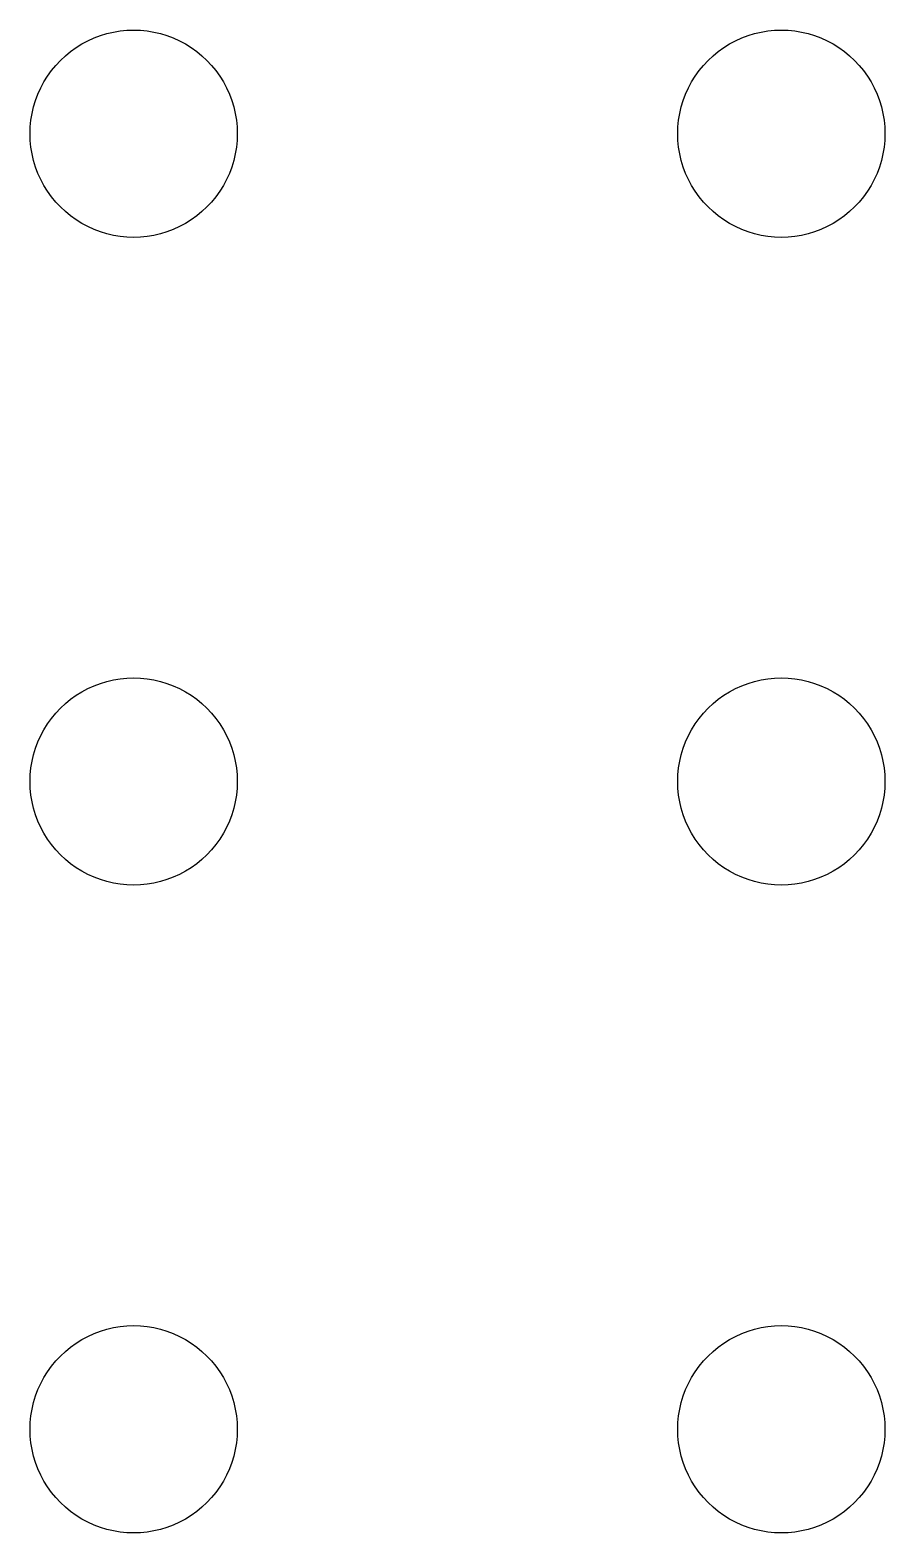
# Model space of a CAD drawing. Header units: metres. Extents: x -80 to 80, y -50 to 50.
# Drawn here: x -1.6 to 11.6, y -1.6 to 21.6 of the extents above; entities that cross this region are included whole.
import ezdxf

# ---------------------------------------------------------------- set-up
doc = ezdxf.new("R2010")
doc.units = ezdxf.units.M

msp = doc.modelspace()

# ---------------------------------------------------------------- linework, layer by layer
for p, q in [((-0.312134, 21.5692), (-0.208832, 21.5863)), ((-0.208832, 21.5863), (-0.104645, 21.5966)), ((-0.104645, 21.5966), (0, 21.6)), ((0, 21.6), (0.104645, 21.5966)), ((0.104645, 21.5966), (0.208832, 21.5863)), ((0.208832, 21.5863), (0.312134, 21.5692)), ((9.68785, 21.5692), (9.79115, 21.5863)), ((9.79115, 21.5863), (9.89534, 21.5966)), ((9.89534, 21.5966), (10, 21.6)), ((10, 21.6), (10.1046, 21.5966)), ((10.1046, 21.5966), (10.2088, 21.5863)), ((10.2088, 21.5863), (10.3121, 21.5692)), ((-0.888901, 21.3303), (-0.799988, 21.3856)), ((-0.799988, 21.3856), (-0.707657, 21.435)), ((-0.707657, 21.435), (-0.612289, 21.4782)), ((-0.612289, 21.4782), (-0.514297, 21.5151)), ((-0.514297, 21.5151), (-0.414108, 21.5455)), ((-0.414108, 21.5455), (-0.312134, 21.5692)), ((0.312134, 21.5692), (0.414108, 21.5455)), ((0.414108, 21.5455), (0.514297, 21.5151)), ((0.514297, 21.5151), (0.612289, 21.4782)), ((0.612289, 21.4782), (0.707657, 21.435)), ((0.707657, 21.435), (0.799988, 21.3856)), ((0.799988, 21.3856), (0.888901, 21.3303)), ((9.11108, 21.3303), (9.2, 21.3856)), ((9.2, 21.3856), (9.29233, 21.435)), ((9.29233, 21.435), (9.3877, 21.4782)), ((9.3877, 21.4782), (9.48569, 21.5151)), ((9.48569, 21.5151), (9.58588, 21.5455)), ((9.58588, 21.5455), (9.68785, 21.5692)), ((10.3121, 21.5692), (10.4141, 21.5455)), ((10.4141, 21.5455), (10.5143, 21.5151)), ((10.5143, 21.5151), (10.6123, 21.4782)), ((10.6123, 21.4782), (10.7077, 21.435)), ((10.7077, 21.435), (10.8, 21.3856)), ((10.8, 21.3856), (10.8889, 21.3303)), ((-1.20294, 21.0549), (-1.13136, 21.1314)), ((-1.13136, 21.1314), (-1.05495, 21.2029)), ((-1.05495, 21.2029), (-0.974014, 21.2694)), ((-0.974014, 21.2694), (-0.888901, 21.3303)), ((0.888901, 21.3303), (0.974014, 21.2694)), ((0.974014, 21.2694), (1.05495, 21.2029)), ((1.05495, 21.2029), (1.13136, 21.1314)), ((1.13136, 21.1314), (1.20294, 21.0549)), ((8.79704, 21.0549), (8.86862, 21.1314)), ((8.86862, 21.1314), (8.94504, 21.2029)), ((8.94504, 21.2029), (9.02597, 21.2694)), ((9.02597, 21.2694), (9.11108, 21.3303)), ((10.8889, 21.3303), (10.974, 21.2694)), ((10.974, 21.2694), (11.0549, 21.2029)), ((11.0549, 21.2029), (11.1314, 21.1314)), ((11.1314, 21.1314), (11.2029, 21.0549)), ((-1.38564, 20.8), (-1.33034, 20.8889)), ((-1.33034, 20.8889), (-1.26936, 20.974)), ((-1.26936, 20.974), (-1.20294, 21.0549)), ((1.20294, 21.0549), (1.26936, 20.974)), ((1.26936, 20.974), (1.33034, 20.8889)), ((1.33034, 20.8889), (1.38564, 20.8)), ((8.61435, 20.8), (8.66965, 20.8889)), ((8.66965, 20.8889), (8.73062, 20.974)), ((8.73062, 20.974), (8.79704, 21.0549)), ((11.2029, 21.0549), (11.2694, 20.974)), ((11.2694, 20.974), (11.3303, 20.8889)), ((11.3303, 20.8889), (11.3856, 20.8)), ((-1.4782, 20.6123), (-1.43498, 20.7077)), ((-1.43498, 20.7077), (-1.38564, 20.8)), ((1.38564, 20.8), (1.43498, 20.7077)), ((1.43498, 20.7077), (1.4782, 20.6123)), ((8.52179, 20.6123), (8.565, 20.7077)), ((8.565, 20.7077), (8.61435, 20.8)), ((11.3856, 20.8), (11.435, 20.7077)), ((11.435, 20.7077), (11.4782, 20.6123)), ((-1.54547, 20.4141), (-1.51508, 20.5143)), ((-1.51508, 20.5143), (-1.4782, 20.6123)), ((1.4782, 20.6123), (1.51508, 20.5143)), ((1.51508, 20.5143), (1.54547, 20.4141)), ((8.45451, 20.4141), (8.48491, 20.5143)), ((8.48491, 20.5143), (8.52179, 20.6123)), ((11.4782, 20.6123), (11.5151, 20.5143)), ((11.5151, 20.5143), (11.5455, 20.4141)), ((-1.59657, 20.1046), (-1.5863, 20.2088)), ((-1.5863, 20.2088), (-1.56924, 20.3121)), ((-1.56924, 20.3121), (-1.54547, 20.4141)), ((1.54547, 20.4141), (1.56924, 20.3121)), ((1.56924, 20.3121), (1.5863, 20.2088)), ((1.5863, 20.2088), (1.59657, 20.1046)), ((8.40341, 20.1046), (8.41368, 20.2088)), ((8.41368, 20.2088), (8.43074, 20.3121)), ((8.43074, 20.3121), (8.45451, 20.4141)), ((11.5455, 20.4141), (11.5692, 20.3121)), ((11.5692, 20.3121), (11.5863, 20.2088)), ((11.5863, 20.2088), (11.5966, 20.1046)), ((-1.59999, 20), (-1.59657, 20.1046)), ((-1.59657, 19.8953), (-1.59999, 20)), ((1.59657, 20.1046), (1.59999, 20)), ((1.59999, 20), (1.59657, 19.8953)), ((8.39999, 20), (8.40341, 20.1046)), ((8.40341, 19.8953), (8.39999, 20)), ((11.5966, 20.1046), (11.6, 20)), ((11.6, 20), (11.5966, 19.8953)), ((-1.5863, 19.7912), (-1.59657, 19.8953)), ((-1.56924, 19.6879), (-1.5863, 19.7912)), ((1.5863, 19.7912), (1.56924, 19.6879)), ((1.59657, 19.8953), (1.5863, 19.7912)), ((8.41368, 19.7912), (8.40341, 19.8953)), ((8.43074, 19.6879), (8.41368, 19.7912)), ((11.5863, 19.7912), (11.5692, 19.6879)), ((11.5966, 19.8953), (11.5863, 19.7912)), ((-1.54547, 19.5859), (-1.56924, 19.6879)), ((-1.51508, 19.4857), (-1.54547, 19.5859)), ((1.54547, 19.5859), (1.51508, 19.4857)), ((1.56924, 19.6879), (1.54547, 19.5859)), ((8.45451, 19.5859), (8.43074, 19.6879)), ((8.48491, 19.4857), (8.45451, 19.5859)), ((11.5455, 19.5859), (11.5151, 19.4857)), ((11.5692, 19.6879), (11.5455, 19.5859)), ((-1.4782, 19.3877), (-1.51508, 19.4857)), ((-1.43498, 19.2923), (-1.4782, 19.3877)), ((-1.38564, 19.2), (-1.43498, 19.2923)), ((1.43498, 19.2923), (1.38564, 19.2)), ((1.4782, 19.3877), (1.43498, 19.2923)), ((1.51508, 19.4857), (1.4782, 19.3877)), ((8.52179, 19.3877), (8.48491, 19.4857)), ((8.565, 19.2923), (8.52179, 19.3877)), ((8.61435, 19.2), (8.565, 19.2923)), ((11.435, 19.2923), (11.3856, 19.2)), ((11.4782, 19.3877), (11.435, 19.2923)), ((11.5151, 19.4857), (11.4782, 19.3877)), ((-1.33034, 19.1111), (-1.38564, 19.2)), ((-1.26936, 19.026), (-1.33034, 19.1111)), ((-1.20294, 18.945), (-1.26936, 19.026)), ((1.26936, 19.026), (1.20294, 18.945)), ((1.33034, 19.1111), (1.26936, 19.026)), ((1.38564, 19.2), (1.33034, 19.1111)), ((8.66965, 19.1111), (8.61435, 19.2)), ((8.73062, 19.026), (8.66965, 19.1111)), ((8.79704, 18.945), (8.73062, 19.026)), ((11.2694, 19.026), (11.2029, 18.945)), ((11.3303, 19.1111), (11.2694, 19.026)), ((11.3856, 19.2), (11.3303, 19.1111)), ((-1.13136, 18.8686), (-1.20294, 18.945)), ((-1.05495, 18.797), (-1.13136, 18.8686)), ((-0.974014, 18.7306), (-1.05495, 18.797)), ((1.05495, 18.797), (0.974014, 18.7306)), ((1.13136, 18.8686), (1.05495, 18.797)), ((1.20294, 18.945), (1.13136, 18.8686)), ((8.86862, 18.8686), (8.79704, 18.945)), ((8.94504, 18.797), (8.86862, 18.8686)), ((9.02597, 18.7306), (8.94504, 18.797)), ((11.0549, 18.797), (10.974, 18.7306)), ((11.1314, 18.8686), (11.0549, 18.797)), ((11.2029, 18.945), (11.1314, 18.8686)), ((-0.888901, 18.6696), (-0.974014, 18.7306)), ((-0.799988, 18.6143), (-0.888901, 18.6696)), ((-0.707657, 18.565), (-0.799988, 18.6143)), ((-0.612289, 18.5218), (-0.707657, 18.565)), ((0.707657, 18.565), (0.612289, 18.5218)), ((0.799988, 18.6143), (0.707657, 18.565)), ((0.888901, 18.6696), (0.799988, 18.6143)), ((0.974014, 18.7306), (0.888901, 18.6696)), ((9.11108, 18.6696), (9.02597, 18.7306)), ((9.2, 18.6143), (9.11108, 18.6696)), ((9.29233, 18.565), (9.2, 18.6143)), ((9.3877, 18.5218), (9.29233, 18.565)), ((10.7077, 18.565), (10.6123, 18.5218)), ((10.8, 18.6143), (10.7077, 18.565)), ((10.8889, 18.6696), (10.8, 18.6143)), ((10.974, 18.7306), (10.8889, 18.6696)), ((-0.514297, 18.4849), (-0.612289, 18.5218)), ((-0.414108, 18.4545), (-0.514297, 18.4849)), ((-0.312134, 18.4307), (-0.414108, 18.4545)), ((-0.208832, 18.4137), (-0.312134, 18.4307)), ((-0.104645, 18.4034), (-0.208832, 18.4137)), ((0, 18.4), (-0.104645, 18.4034)), ((0.104645, 18.4034), (0, 18.4)), ((0.208832, 18.4137), (0.104645, 18.4034)), ((0.312134, 18.4307), (0.208832, 18.4137)), ((0.414108, 18.4545), (0.312134, 18.4307)), ((0.514297, 18.4849), (0.414108, 18.4545)), ((0.612289, 18.5218), (0.514297, 18.4849)), ((9.48569, 18.4849), (9.3877, 18.5218)), ((9.58588, 18.4545), (9.48569, 18.4849)), ((9.68785, 18.4307), (9.58588, 18.4545)), ((9.79115, 18.4137), (9.68785, 18.4307)), ((9.89534, 18.4034), (9.79115, 18.4137)), ((10, 18.4), (9.89534, 18.4034)), ((10.1046, 18.4034), (10, 18.4)), ((10.2088, 18.4137), (10.1046, 18.4034)), ((10.3121, 18.4307), (10.2088, 18.4137)), ((10.4141, 18.4545), (10.3121, 18.4307)), ((10.5143, 18.4849), (10.4141, 18.4545)), ((10.6123, 18.5218), (10.5143, 18.4849)), ((-0.104645, 11.5966), (0, 11.6)), ((0, 11.6), (0.104645, 11.5966)), ((9.89534, 11.5966), (10, 11.6)), ((10, 11.6), (10.1046, 11.5966)), ((-0.888901, 11.3303), (-0.799988, 11.3856)), ((-0.799988, 11.3856), (-0.707657, 11.435)), ((-0.707657, 11.435), (-0.612289, 11.4782)), ((-0.612289, 11.4782), (-0.514297, 11.5151)), ((-0.514297, 11.5151), (-0.414108, 11.5455)), ((-0.414108, 11.5455), (-0.312134, 11.5692)), ((-0.312134, 11.5692), (-0.208832, 11.5863)), ((-0.208832, 11.5863), (-0.104645, 11.5966)), ((0.104645, 11.5966), (0.208832, 11.5863)), ((0.208832, 11.5863), (0.312134, 11.5692)), ((0.312134, 11.5692), (0.414108, 11.5455)), ((0.414108, 11.5455), (0.514297, 11.5151)), ((0.514297, 11.5151), (0.612289, 11.4782)), ((0.612289, 11.4782), (0.707657, 11.435)), ((0.707657, 11.435), (0.799988, 11.3856)), ((0.799988, 11.3856), (0.888901, 11.3303)), ((9.11108, 11.3303), (9.2, 11.3856)), ((9.2, 11.3856), (9.29233, 11.435)), ((9.29233, 11.435), (9.3877, 11.4782)), ((9.3877, 11.4782), (9.48569, 11.5151)), ((9.48569, 11.5151), (9.58588, 11.5455)), ((9.58588, 11.5455), (9.68785, 11.5692)), ((9.68785, 11.5692), (9.79115, 11.5863)), ((9.79115, 11.5863), (9.89534, 11.5966)), ((10.1046, 11.5966), (10.2088, 11.5863)), ((10.2088, 11.5863), (10.3121, 11.5692)), ((10.3121, 11.5692), (10.4141, 11.5455)), ((10.4141, 11.5455), (10.5143, 11.5151)), ((10.5143, 11.5151), (10.6123, 11.4782)), ((10.6123, 11.4782), (10.7077, 11.435)), ((10.7077, 11.435), (10.8, 11.3856)), ((10.8, 11.3856), (10.8889, 11.3303)), ((-1.13136, 11.1314), (-1.05495, 11.2029)), ((-1.05495, 11.2029), (-0.974014, 11.2694)), ((-0.974014, 11.2694), (-0.888901, 11.3303)), ((0.888901, 11.3303), (0.974014, 11.2694)), ((0.974014, 11.2694), (1.05495, 11.2029)), ((1.05495, 11.2029), (1.13136, 11.1314)), ((8.86862, 11.1314), (8.94504, 11.2029)), ((8.94504, 11.2029), (9.02597, 11.2694)), ((9.02597, 11.2694), (9.11108, 11.3303)), ((10.8889, 11.3303), (10.974, 11.2694)), ((10.974, 11.2694), (11.0549, 11.2029)), ((11.0549, 11.2029), (11.1314, 11.1314)), ((-1.33034, 10.8889), (-1.26936, 10.974)), ((-1.26936, 10.974), (-1.20294, 11.0549)), ((-1.20294, 11.0549), (-1.13136, 11.1314)), ((1.13136, 11.1314), (1.20294, 11.0549)), ((1.20294, 11.0549), (1.26936, 10.974)), ((1.26936, 10.974), (1.33034, 10.8889)), ((8.66965, 10.8889), (8.73062, 10.974)), ((8.73062, 10.974), (8.79704, 11.0549)), ((8.79704, 11.0549), (8.86862, 11.1314)), ((11.1314, 11.1314), (11.2029, 11.0549)), ((11.2029, 11.0549), (11.2694, 10.974)), ((11.2694, 10.974), (11.3303, 10.8889)), ((-1.4782, 10.6123), (-1.43498, 10.7077)), ((-1.43498, 10.7077), (-1.38564, 10.8)), ((-1.38564, 10.8), (-1.33034, 10.8889)), ((1.33034, 10.8889), (1.38564, 10.8)), ((1.38564, 10.8), (1.43498, 10.7077)), ((1.43498, 10.7077), (1.4782, 10.6123)), ((8.52179, 10.6123), (8.565, 10.7077)), ((8.565, 10.7077), (8.61435, 10.8)), ((8.61435, 10.8), (8.66965, 10.8889)), ((11.3303, 10.8889), (11.3856, 10.8)), ((11.3856, 10.8), (11.435, 10.7077)), ((11.435, 10.7077), (11.4782, 10.6123)), ((-1.54547, 10.4141), (-1.51508, 10.5143)), ((-1.51508, 10.5143), (-1.4782, 10.6123)), ((1.4782, 10.6123), (1.51508, 10.5143)), ((1.51508, 10.5143), (1.54547, 10.4141)), ((8.45451, 10.4141), (8.48491, 10.5143)), ((8.48491, 10.5143), (8.52179, 10.6123)), ((11.4782, 10.6123), (11.5151, 10.5143)), ((11.5151, 10.5143), (11.5455, 10.4141)), ((-1.59657, 10.1046), (-1.5863, 10.2088)), ((-1.5863, 10.2088), (-1.56924, 10.3121)), ((-1.56924, 10.3121), (-1.54547, 10.4141)), ((1.54547, 10.4141), (1.56924, 10.3121)), ((1.56924, 10.3121), (1.5863, 10.2088)), ((1.5863, 10.2088), (1.59657, 10.1046)), ((8.40341, 10.1046), (8.41368, 10.2088)), ((8.41368, 10.2088), (8.43074, 10.3121)), ((8.43074, 10.3121), (8.45451, 10.4141)), ((11.5455, 10.4141), (11.5692, 10.3121)), ((11.5692, 10.3121), (11.5863, 10.2088)), ((11.5863, 10.2088), (11.5966, 10.1046)), ((-1.59999, 10), (-1.59657, 10.1046)), ((-1.59657, 9.89534), (-1.59999, 10)), ((1.59657, 10.1046), (1.59999, 10)), ((1.59999, 10), (1.59657, 9.89534)), ((8.39999, 10), (8.40341, 10.1046)), ((8.40341, 9.89534), (8.39999, 10)), ((11.5966, 10.1046), (11.6, 10)), ((11.6, 10), (11.5966, 9.89534)), ((-1.5863, 9.79115), (-1.59657, 9.89534)), ((-1.56924, 9.68785), (-1.5863, 9.79115)), ((1.5863, 9.79115), (1.56924, 9.68785)), ((1.59657, 9.89534), (1.5863, 9.79115)), ((8.41368, 9.79115), (8.40341, 9.89534)), ((8.43074, 9.68785), (8.41368, 9.79115)), ((11.5863, 9.79115), (11.5692, 9.68785)), ((11.5966, 9.89534), (11.5863, 9.79115)), ((-1.54547, 9.58588), (-1.56924, 9.68785)), ((-1.51508, 9.48569), (-1.54547, 9.58588)), ((1.54547, 9.58588), (1.51508, 9.48569)), ((1.56924, 9.68785), (1.54547, 9.58588)), ((8.45451, 9.58588), (8.43074, 9.68785)), ((8.48491, 9.48569), (8.45451, 9.58588)), ((11.5455, 9.58588), (11.5151, 9.48569)), ((11.5692, 9.68785), (11.5455, 9.58588)), ((-1.4782, 9.3877), (-1.51508, 9.48569)), ((-1.43498, 9.29233), (-1.4782, 9.3877)), ((-1.38564, 9.2), (-1.43498, 9.29233)), ((1.43498, 9.29233), (1.38564, 9.2)), ((1.4782, 9.3877), (1.43498, 9.29233)), ((1.51508, 9.48569), (1.4782, 9.3877)), ((8.52179, 9.3877), (8.48491, 9.48569)), ((8.565, 9.29233), (8.52179, 9.3877)), ((8.61435, 9.2), (8.565, 9.29233)), ((11.435, 9.29233), (11.3856, 9.2)), ((11.4782, 9.3877), (11.435, 9.29233)), ((11.5151, 9.48569), (11.4782, 9.3877)), ((-1.33034, 9.11108), (-1.38564, 9.2)), ((-1.26936, 9.02597), (-1.33034, 9.11108)), ((1.33034, 9.11108), (1.26936, 9.02597)), ((1.38564, 9.2), (1.33034, 9.11108)), ((8.66965, 9.11108), (8.61435, 9.2)), ((8.73062, 9.02597), (8.66965, 9.11108)), ((11.3303, 9.11108), (11.2694, 9.02597)), ((11.3856, 9.2), (11.3303, 9.11108)), ((-1.20294, 8.94504), (-1.26936, 9.02597)), ((-1.13136, 8.86862), (-1.20294, 8.94504)), ((-1.05495, 8.79704), (-1.13136, 8.86862)), ((1.13136, 8.86862), (1.05495, 8.79704)), ((1.20294, 8.94504), (1.13136, 8.86862)), ((1.26936, 9.02597), (1.20294, 8.94504)), ((8.79704, 8.94504), (8.73062, 9.02597)), ((8.86862, 8.86862), (8.79704, 8.94504)), ((8.94504, 8.79704), (8.86862, 8.86862)), ((11.1314, 8.86862), (11.0549, 8.79704)), ((11.2029, 8.94504), (11.1314, 8.86862)), ((11.2694, 9.02597), (11.2029, 8.94504)), ((-0.974014, 8.73062), (-1.05495, 8.79704)), ((-0.888901, 8.66965), (-0.974014, 8.73062)), ((-0.799988, 8.61435), (-0.888901, 8.66965)), ((-0.707657, 8.565), (-0.799988, 8.61435)), ((0.799988, 8.61435), (0.707657, 8.565)), ((0.888901, 8.66965), (0.799988, 8.61435)), ((0.974014, 8.73062), (0.888901, 8.66965)), ((1.05495, 8.79704), (0.974014, 8.73062)), ((9.02597, 8.73062), (8.94504, 8.79704)), ((9.11108, 8.66965), (9.02597, 8.73062)), ((9.2, 8.61435), (9.11108, 8.66965)), ((9.29233, 8.565), (9.2, 8.61435)), ((10.8, 8.61435), (10.7077, 8.565)), ((10.8889, 8.66965), (10.8, 8.61435)), ((10.974, 8.73062), (10.8889, 8.66965)), ((11.0549, 8.79704), (10.974, 8.73062)), ((-0.612289, 8.52179), (-0.707657, 8.565)), ((-0.514297, 8.48491), (-0.612289, 8.52179)), ((-0.414108, 8.45451), (-0.514297, 8.48491)), ((-0.312134, 8.43074), (-0.414108, 8.45451)), ((-0.208832, 8.41368), (-0.312134, 8.43074)), ((-0.104645, 8.40341), (-0.208832, 8.41368)), ((0, 8.39999), (-0.104645, 8.40341)), ((0.104645, 8.40341), (0, 8.39999)), ((0.208832, 8.41368), (0.104645, 8.40341)), ((0.312134, 8.43074), (0.208832, 8.41368)), ((0.414108, 8.45451), (0.312134, 8.43074)), ((0.514297, 8.48491), (0.414108, 8.45451)), ((0.612289, 8.52179), (0.514297, 8.48491)), ((0.707657, 8.565), (0.612289, 8.52179)), ((9.3877, 8.52179), (9.29233, 8.565)), ((9.48569, 8.48491), (9.3877, 8.52179)), ((9.58588, 8.45451), (9.48569, 8.48491)), ((9.68785, 8.43074), (9.58588, 8.45451)), ((9.79115, 8.41368), (9.68785, 8.43074)), ((9.89534, 8.40341), (9.79115, 8.41368)), ((10, 8.39999), (9.89534, 8.40341)), ((10.1046, 8.40341), (10, 8.39999)), ((10.2088, 8.41368), (10.1046, 8.40341)), ((10.3121, 8.43074), (10.2088, 8.41368)), ((10.4141, 8.45451), (10.3121, 8.43074)), ((10.5143, 8.48491), (10.4141, 8.45451)), ((10.6123, 8.52179), (10.5143, 8.48491)), ((10.7077, 8.565), (10.6123, 8.52179)), ((-0.799988, 1.38564), (-0.707657, 1.43498)), ((-0.707657, 1.43498), (-0.612289, 1.4782)), ((-0.612289, 1.4782), (-0.514297, 1.51508)), ((-0.514297, 1.51508), (-0.414108, 1.54547)), ((-0.414108, 1.54547), (-0.312134, 1.56924)), ((-0.312134, 1.56924), (-0.208832, 1.5863)), ((-0.208832, 1.5863), (-0.104645, 1.59657)), ((-0.104645, 1.59657), (0, 1.59999)), ((0, 1.59999), (0.104645, 1.59657)), ((0.104645, 1.59657), (0.208832, 1.5863)), ((0.208832, 1.5863), (0.312134, 1.56924)), ((0.312134, 1.56924), (0.414108, 1.54547)), ((0.414108, 1.54547), (0.514297, 1.51508)), ((0.514297, 1.51508), (0.612289, 1.4782)), ((0.612289, 1.4782), (0.707657, 1.43498)), ((0.707657, 1.43498), (0.799988, 1.38564)), ((9.2, 1.38564), (9.29233, 1.43498)), ((9.29233, 1.43498), (9.3877, 1.4782)), ((9.3877, 1.4782), (9.48569, 1.51508)), ((9.48569, 1.51508), (9.58588, 1.54547)), ((9.58588, 1.54547), (9.68785, 1.56924)), ((9.68785, 1.56924), (9.79115, 1.5863)), ((9.79115, 1.5863), (9.89534, 1.59657)), ((9.89534, 1.59657), (10, 1.59999)), ((10, 1.59999), (10.1046, 1.59657)), ((10.1046, 1.59657), (10.2088, 1.5863)), ((10.2088, 1.5863), (10.3121, 1.56924)), ((10.3121, 1.56924), (10.4141, 1.54547)), ((10.4141, 1.54547), (10.5143, 1.51508)), ((10.5143, 1.51508), (10.6123, 1.4782)), ((10.6123, 1.4782), (10.7077, 1.43498)), ((10.7077, 1.43498), (10.8, 1.38564)), ((-1.13136, 1.13136), (-1.05495, 1.20294)), ((-1.05495, 1.20294), (-0.974014, 1.26936)), ((-0.974014, 1.26936), (-0.888901, 1.33034)), ((-0.888901, 1.33034), (-0.799988, 1.38564)), ((0.799988, 1.38564), (0.888901, 1.33034)), ((0.888901, 1.33034), (0.974014, 1.26936)), ((0.974014, 1.26936), (1.05495, 1.20294)), ((1.05495, 1.20294), (1.13136, 1.13136)), ((8.86862, 1.13136), (8.94504, 1.20294)), ((8.94504, 1.20294), (9.02597, 1.26936)), ((9.02597, 1.26936), (9.11108, 1.33034)), ((9.11108, 1.33034), (9.2, 1.38564)), ((10.8, 1.38564), (10.8889, 1.33034)), ((10.8889, 1.33034), (10.974, 1.26936)), ((10.974, 1.26936), (11.0549, 1.20294)), ((11.0549, 1.20294), (11.1314, 1.13136)), ((-1.33034, 0.888901), (-1.26936, 0.974014)), ((-1.26936, 0.974014), (-1.20294, 1.05495)), ((-1.20294, 1.05495), (-1.13136, 1.13136)), ((1.13136, 1.13136), (1.20294, 1.05495)), ((1.20294, 1.05495), (1.26936, 0.974014)), ((1.26936, 0.974014), (1.33034, 0.888901)), ((8.66965, 0.888901), (8.73062, 0.974014)), ((8.73062, 0.974014), (8.79704, 1.05495)), ((8.79704, 1.05495), (8.86862, 1.13136)), ((11.1314, 1.13136), (11.2029, 1.05495)), ((11.2029, 1.05495), (11.2694, 0.974014)), ((11.2694, 0.974014), (11.3303, 0.888901)), ((-1.4782, 0.612289), (-1.43498, 0.707657)), ((-1.43498, 0.707657), (-1.38564, 0.799988)), ((-1.38564, 0.799988), (-1.33034, 0.888901)), ((1.33034, 0.888901), (1.38564, 0.799988)), ((1.38564, 0.799988), (1.43498, 0.707657)), ((1.43498, 0.707657), (1.4782, 0.612289)), ((8.52179, 0.612289), (8.565, 0.707657)), ((8.565, 0.707657), (8.61435, 0.799988)), ((8.61435, 0.799988), (8.66965, 0.888901)), ((11.3303, 0.888901), (11.3856, 0.799988)), ((11.3856, 0.799988), (11.435, 0.707657)), ((11.435, 0.707657), (11.4782, 0.612289)), ((-1.54547, 0.414108), (-1.51508, 0.514297)), ((-1.51508, 0.514297), (-1.4782, 0.612289)), ((1.4782, 0.612289), (1.51508, 0.514297)), ((1.51508, 0.514297), (1.54547, 0.414108)), ((8.45451, 0.414108), (8.48491, 0.514297)), ((8.48491, 0.514297), (8.52179, 0.612289)), ((11.4782, 0.612289), (11.5151, 0.514297)), ((11.5151, 0.514297), (11.5455, 0.414108)), ((-1.5863, 0.208832), (-1.56924, 0.312134)), ((-1.56924, 0.312134), (-1.54547, 0.414108)), ((1.54547, 0.414108), (1.56924, 0.312134)), ((1.56924, 0.312134), (1.5863, 0.208832)), ((8.41368, 0.208832), (8.43074, 0.312134)), ((8.43074, 0.312134), (8.45451, 0.414108)), ((11.5455, 0.414108), (11.5692, 0.312134)), ((11.5692, 0.312134), (11.5863, 0.208832)), ((-1.59999, 0), (-1.59657, 0.104645)), ((-1.59657, -0.104645), (-1.59999, 0)), ((-1.59657, 0.104645), (-1.5863, 0.208832)), ((1.5863, 0.208832), (1.59657, 0.104645)), ((1.59657, 0.104645), (1.59999, 0)), ((1.59999, 0), (1.59657, -0.104645)), ((8.39999, 0), (8.40341, 0.104645)), ((8.40341, -0.104645), (8.39999, 0)), ((8.40341, 0.104645), (8.41368, 0.208832)), ((11.5863, 0.208832), (11.5966, 0.104645)), ((11.5966, 0.104645), (11.6, 0)), ((11.6, 0), (11.5966, -0.104645)), ((-1.5863, -0.208832), (-1.59657, -0.104645)), ((-1.56924, -0.312134), (-1.5863, -0.208832)), ((1.5863, -0.208832), (1.56924, -0.312134)), ((1.59657, -0.104645), (1.5863, -0.208832)), ((8.41368, -0.208832), (8.40341, -0.104645)), ((8.43074, -0.312134), (8.41368, -0.208832)), ((11.5863, -0.208832), (11.5692, -0.312134)), ((11.5966, -0.104645), (11.5863, -0.208832)), ((-1.54547, -0.414108), (-1.56924, -0.312134)), ((-1.51508, -0.514297), (-1.54547, -0.414108)), ((1.54547, -0.414108), (1.51508, -0.514297)), ((1.56924, -0.312134), (1.54547, -0.414108)), ((8.45451, -0.414108), (8.43074, -0.312134)), ((8.48491, -0.514297), (8.45451, -0.414108)), ((11.5455, -0.414108), (11.5151, -0.514297)), ((11.5692, -0.312134), (11.5455, -0.414108)), ((-1.4782, -0.612289), (-1.51508, -0.514297)), ((-1.43498, -0.707657), (-1.4782, -0.612289)), ((1.4782, -0.612289), (1.43498, -0.707657)), ((1.51508, -0.514297), (1.4782, -0.612289)), ((8.52179, -0.612289), (8.48491, -0.514297)), ((8.565, -0.707657), (8.52179, -0.612289)), ((11.4782, -0.612289), (11.435, -0.707657)), ((11.5151, -0.514297), (11.4782, -0.612289)), ((-1.38564, -0.799988), (-1.43498, -0.707657)), ((-1.33034, -0.888901), (-1.38564, -0.799988)), ((-1.26936, -0.974014), (-1.33034, -0.888901)), ((1.33034, -0.888901), (1.26936, -0.974014)), ((1.38564, -0.799988), (1.33034, -0.888901)), ((1.43498, -0.707657), (1.38564, -0.799988)), ((8.61435, -0.799988), (8.565, -0.707657)), ((8.66965, -0.888901), (8.61435, -0.799988)), ((8.73062, -0.974014), (8.66965, -0.888901)), ((11.3303, -0.888901), (11.2694, -0.974014)), ((11.3856, -0.799988), (11.3303, -0.888901)), ((11.435, -0.707657), (11.3856, -0.799988)), ((-1.20294, -1.05495), (-1.26936, -0.974014)), ((-1.13136, -1.13136), (-1.20294, -1.05495)), ((-1.05495, -1.20294), (-1.13136, -1.13136)), ((1.13136, -1.13136), (1.05495, -1.20294)), ((1.20294, -1.05495), (1.13136, -1.13136)), ((1.26936, -0.974014), (1.20294, -1.05495)), ((8.79704, -1.05495), (8.73062, -0.974014)), ((8.86862, -1.13136), (8.79704, -1.05495)), ((8.94504, -1.20294), (8.86862, -1.13136)), ((11.1314, -1.13136), (11.0549, -1.20294)), ((11.2029, -1.05495), (11.1314, -1.13136)), ((11.2694, -0.974014), (11.2029, -1.05495)), ((-0.974014, -1.26936), (-1.05495, -1.20294)), ((-0.888901, -1.33034), (-0.974014, -1.26936)), ((-0.799988, -1.38564), (-0.888901, -1.33034)), ((-0.707657, -1.43498), (-0.799988, -1.38564)), ((0.799988, -1.38564), (0.707657, -1.43498)), ((0.888901, -1.33034), (0.799988, -1.38564)), ((0.974014, -1.26936), (0.888901, -1.33034)), ((1.05495, -1.20294), (0.974014, -1.26936)), ((9.02597, -1.26936), (8.94504, -1.20294)), ((9.11108, -1.33034), (9.02597, -1.26936)), ((9.2, -1.38564), (9.11108, -1.33034)), ((9.29233, -1.43498), (9.2, -1.38564)), ((10.8, -1.38564), (10.7077, -1.43498)), ((10.8889, -1.33034), (10.8, -1.38564)), ((10.974, -1.26936), (10.8889, -1.33034)), ((11.0549, -1.20294), (10.974, -1.26936)), ((-0.612289, -1.4782), (-0.707657, -1.43498)), ((-0.514297, -1.51508), (-0.612289, -1.4782)), ((-0.414108, -1.54547), (-0.514297, -1.51508)), ((-0.312134, -1.56924), (-0.414108, -1.54547)), ((-0.208832, -1.5863), (-0.312134, -1.56924)), ((-0.104645, -1.59657), (-0.208832, -1.5863)), ((0, -1.59999), (-0.104645, -1.59657)), ((0.104645, -1.59657), (0, -1.59999)), ((0.208832, -1.5863), (0.104645, -1.59657)), ((0.312134, -1.56924), (0.208832, -1.5863)), ((0.414108, -1.54547), (0.312134, -1.56924)), ((0.514297, -1.51508), (0.414108, -1.54547)), ((0.612289, -1.4782), (0.514297, -1.51508)), ((0.707657, -1.43498), (0.612289, -1.4782)), ((9.3877, -1.4782), (9.29233, -1.43498)), ((9.48569, -1.51508), (9.3877, -1.4782)), ((9.58588, -1.54547), (9.48569, -1.51508)), ((9.68785, -1.56924), (9.58588, -1.54547)), ((9.79115, -1.5863), (9.68785, -1.56924)), ((9.89534, -1.59657), (9.79115, -1.5863)), ((10, -1.59999), (9.89534, -1.59657)), ((10.1046, -1.59657), (10, -1.59999)), ((10.2088, -1.5863), (10.1046, -1.59657)), ((10.3121, -1.56924), (10.2088, -1.5863)), ((10.4141, -1.54547), (10.3121, -1.56924)), ((10.5143, -1.51508), (10.4141, -1.54547)), ((10.6123, -1.4782), (10.5143, -1.51508)), ((10.7077, -1.43498), (10.6123, -1.4782))]:
    msp.add_line(p, q)

doc.saveas('drawing.dxf')
